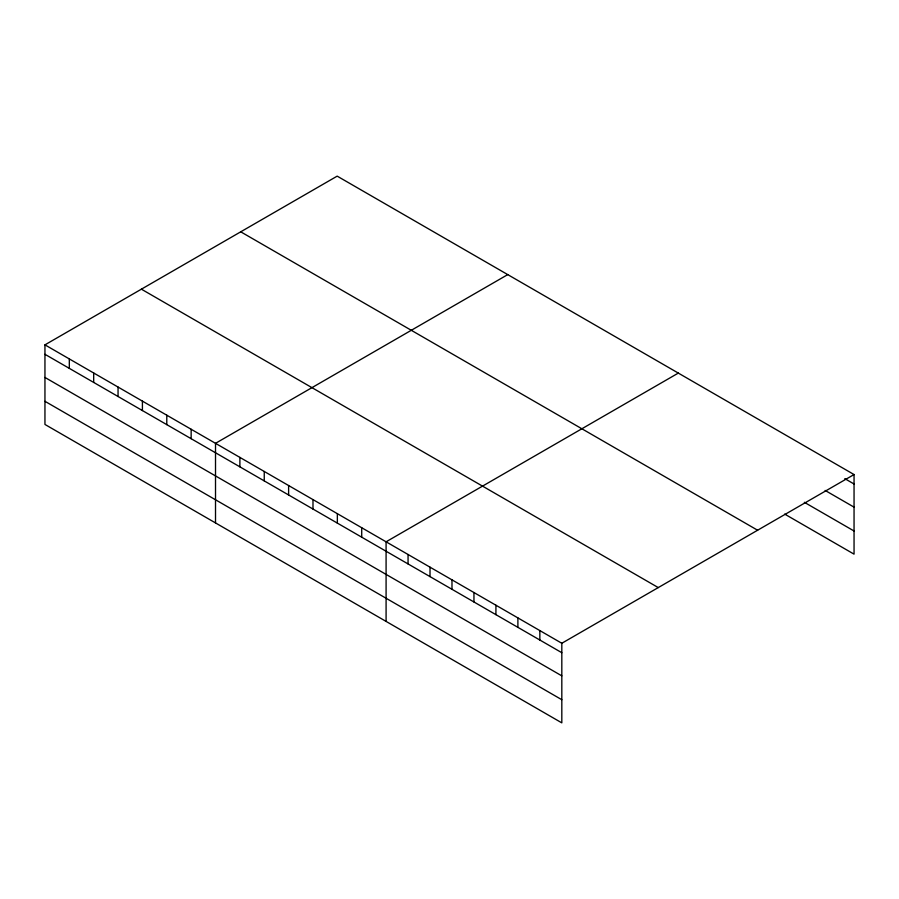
<?xml version="1.0" encoding="UTF-8"?>
<svg xmlns="http://www.w3.org/2000/svg" width="899" height="899" viewBox="0 0 899 899"><rect width="100%" height="100%" fill="white"/><g stroke="black" fill="none" stroke-linecap="round" stroke-linejoin="round"><path stroke-width="1.35" d="M44.95 344.856L561.819 643.268L561.819 722.863L44.95 424.452L44.95 344.856L337.181 176.137L854.05 474.548L854.05 554.144L784.681 514.093M507.744 274.611L215.513 443.331L215.513 522.926M678.318 373.085L386.087 541.805L386.087 621.4M561.819 643.268L854.05 474.548M844.802 478.65L854.05 483.988M825.147 490.449L854.05 507.137M804.335 502.294L854.05 530.994M240.741 231.818L757.61 530.23M141.39 289.175L658.259 587.586M44.95 354.296L561.819 652.708M44.95 377.445L561.819 675.857M44.95 401.302L561.819 699.714M539.85 630.581L539.85 640.021M517.891 617.905L517.891 627.345M495.922 605.218L495.922 614.658M473.953 592.531L473.953 601.982M451.983 579.855L451.983 589.294M430.014 567.168L430.014 576.607M408.056 554.492L408.056 563.931M361.713 527.735L361.713 537.175M337.35 513.666L337.35 523.106M312.987 499.597L312.987 509.048M288.613 485.539L288.613 494.978M264.25 471.469L264.25 480.909M239.887 457.4L239.887 466.839M191.15 429.261L191.15 438.701M166.787 415.192L166.787 424.631M142.413 401.123L142.413 410.562M118.05 387.053L118.05 396.504M93.687 372.995L93.687 382.435M69.313 358.926L69.313 368.365"/></g></svg>
